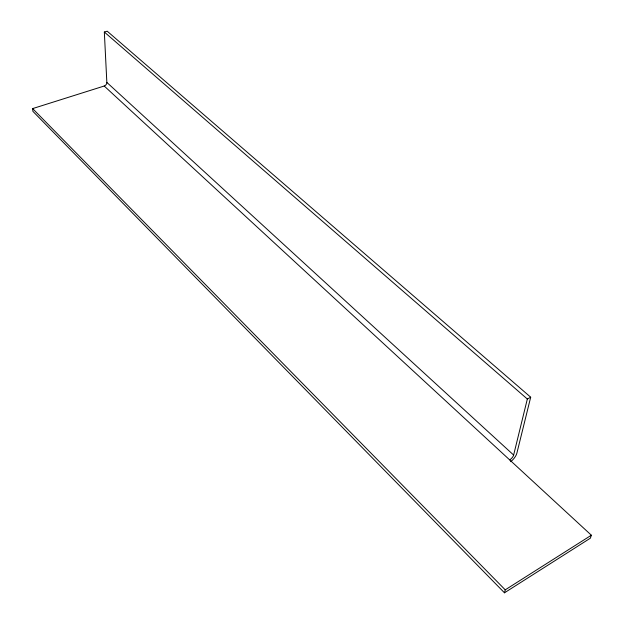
<?xml version="1.0" encoding="UTF-8"?>
<svg xmlns="http://www.w3.org/2000/svg" width="624" height="624" viewBox="0 0 624 624"><rect width="100%" height="100%" fill="white"/><g stroke="black" fill="none" stroke-linecap="round" stroke-linejoin="round"><path stroke-width="0.94" d="M509.66 459.88A4.462 1.88 -47.2 0 0 513.63 455.052L527.335 399.017L530.689 397.199L107.195 31.2L104.333 32.035L106.844 82.423A3.167 2.426 -47.8 0 1 104.208 86.018L32.643 108.592L32.908 111.345L504.465 592.8L590.398 538.169L591.357 535.213L104.208 86.018M530.689 397.199L516.867 453.211A8.931 3.752 -47.2 0 1 510.666 461.69M504.465 592.8L505.245 589.844L591.357 535.213M104.333 32.035L527.335 399.017M106.844 82.423L513.63 455.052M32.643 108.592L505.245 589.844"/></g></svg>
